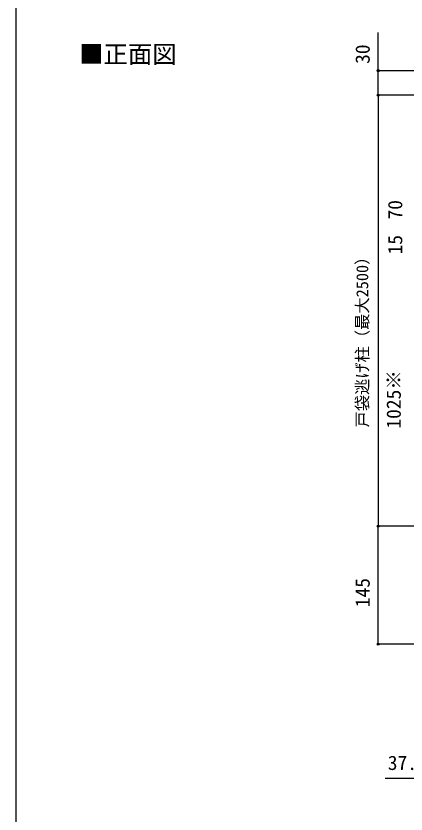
# Model space of a CAD drawing. Units: millimetres, scale not verified. Extents: x -1050 to 1050, y -1570 to 1562.
# Drawn here: x -1050 to -570, y -604 to 377 of the extents above; entities that cross this region are included whole.
import ezdxf
from ezdxf.enums import TextEntityAlignment as Align

# ---------------------------------------------------------------- set-up
doc = ezdxf.new("R2010")
doc.units = ezdxf.units.MM
doc.header["$LTSCALE"] = 8
for name, color, linetype in [('0-1_USER1', 3, 'Continuous'), ('0-6_YKK_D', 6, 'Continuous'), ('0-7_YKK_ZWAK', 7, 'Continuous')]:
    doc.layers.add(name, color=color, linetype=linetype)
doc.styles.add('ＭＳ ゴシック', font='')
doc.styles.get('ＭＳ ゴシック').set_extended_font_data('MS Gothic')

msp = doc.modelspace()

# ---------------------------------------------------------------- linework, layer by layer
at = {"layer": '0-6_YKK_D'}
for p, q in [((-519.999, 310), (-605.699, 310)), ((-520.199, 280), (-605.699, 280)), ((-520.199, 280), (-605.699, 280)), ((-604.699, 280), (-604.699, -250)), ((-525.199, -250), (-605.699, -250)), ((-525.199, -250), (-605.699, -250)), ((-604.699, -395), (-604.699, -250)), ((-525.199, -395), (-605.699, -395))]:
    msp.add_line(p, q, dxfattribs=at)
for points in [[(-604.699, 280), (-604.699, 310), (-604.699, 357.009)], [(-487.499, -560), (-525, -560), (-596.009, -560)]]:
    msp.add_lwpolyline(points, dxfattribs=at)
for centre in [(-604.699, 310), (-604.699, 280), (-604.699, 280), (-604.699, -250), (-604.699, -250), (-604.699, -395)]:
    msp.add_circle(centre, 1.275, dxfattribs=at)
at = {"layer": '0-7_YKK_ZWAK'}
msp.add_line((-1050, 1490), (-1050, -1570), dxfattribs=at)

# ---------------------------------------------------------------- texts
at = {"layer": '0-1_USER1', "style": 'ＭＳ ゴシック'}
msp.add_text('■正面図', height=21.99, dxfattribs=at).set_placement((-972.307, 312.591), align=Align.BOTTOM_LEFT)
at = {"layer": '0-6_YKK_D', "style": 'ＭＳ ゴシック'}
for s, height, p in [('30', 17.6, (-609.699, 318.327)), ('70', 17.6, (-569.699, 127)), ('15', 17.6, (-569.699, 84.091)), ('戸袋逃げ柱（最大2500）', 14.66, (-612.426, -128.636)), ('1025※', 17.6, (-571.472, -130.068)), ('145', 17.6, (-609.699, -349.636))]:
    msp.add_text(s, height=height, rotation=90, dxfattribs=at).set_placement(p, align=Align.BOTTOM_LEFT)
msp.add_text('37.5', height=17.6, dxfattribs=at).set_placement((-592.782, -555), align=Align.BOTTOM_LEFT)

doc.saveas('drawing.dxf')
